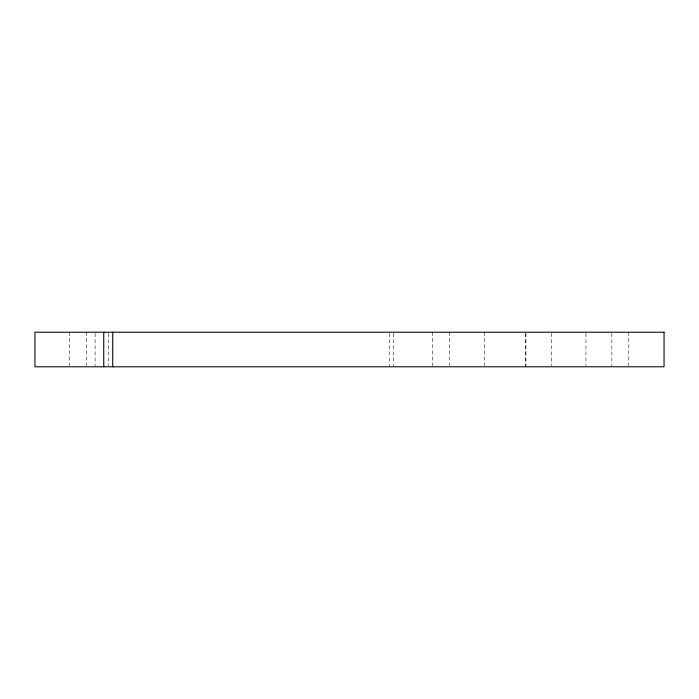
<?xml version="1.0" encoding="UTF-8"?>
<svg xmlns="http://www.w3.org/2000/svg" width="699" height="699" viewBox="0 0 699 699"><rect width="100%" height="100%" fill="white"/><g stroke="black" fill="none" stroke-linecap="round" stroke-linejoin="round"><path stroke-width="0.52" stroke-dasharray="3.5 2.62" d="M628.794 332.217L628.794 365.699M611.852 333.301L611.852 365.699M585.928 333.301L585.928 365.699M551.712 333.301L551.712 365.699M525.884 333.301L525.884 366.783M525.788 333.301L525.788 366.783M484.311 332.217L484.311 365.699M449.745 332.217L449.745 365.699M432.463 332.217L432.463 365.699M393.572 333.301L393.572 365.699M389.247 333.301L389.247 365.699M108.406 333.301L108.406 365.699M95.099 333.301L95.099 365.699M86.458 332.217L86.458 365.699M69.516 332.217L69.516 365.699"/><path stroke-width="1.05" d="M112.722 332.217L112.722 366.783M103.74 332.217L103.74 366.783M664.05 332.217L34.95 332.217L34.95 366.783L664.05 366.783L664.05 332.217"/></g></svg>
